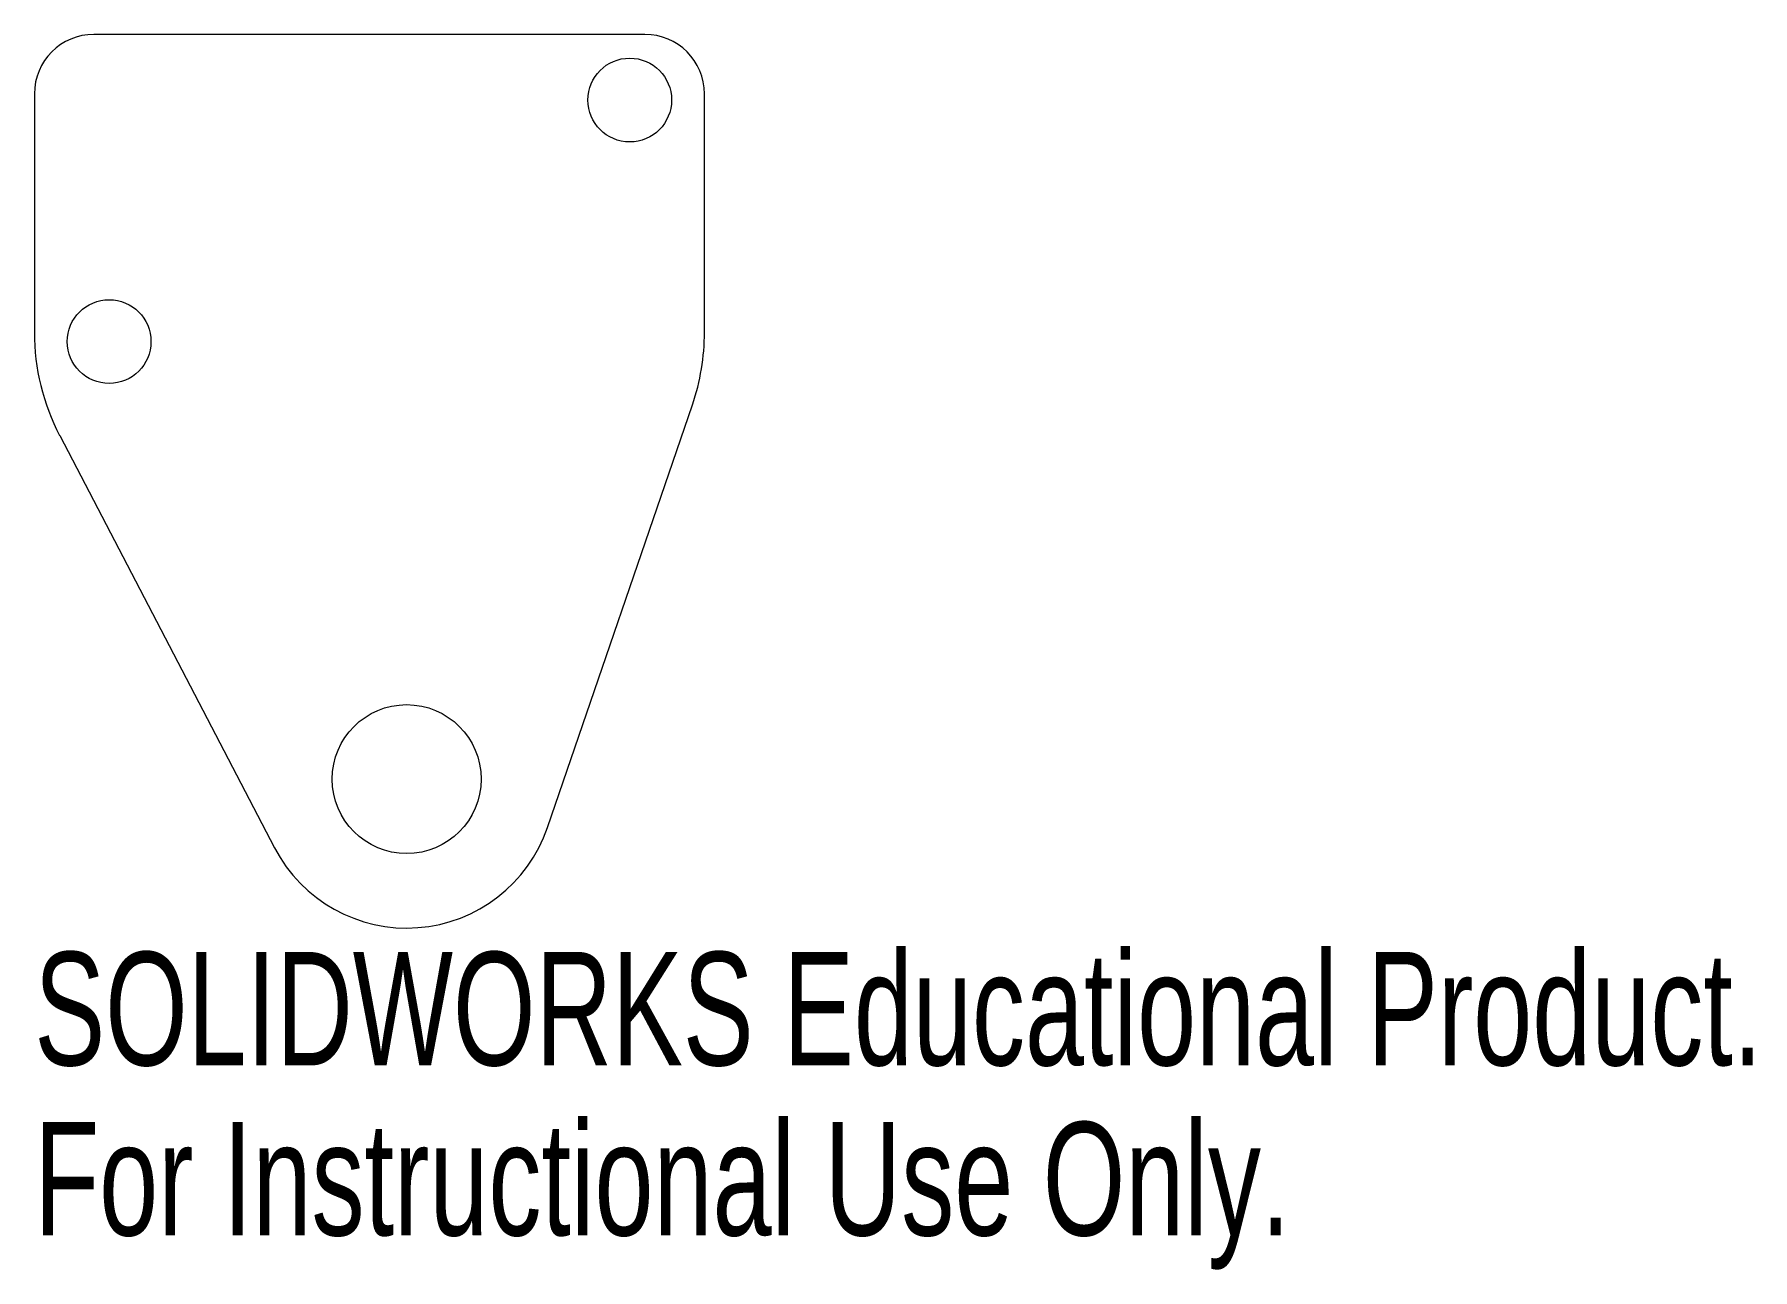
# Model space of a CAD drawing. Header units: inches. Extents: x -0.62 to 2.26, y -0.82 to 1.25.
import ezdxf

# ---------------------------------------------------------------- set-up
doc = ezdxf.new("R2010")
doc.units = ezdxf.units.IN
doc.header["$MEASUREMENT"] = 0
doc.styles.add('SLDTEXTSTYLE0', font='TXT', dxfattribs={"width": 0.7})

msp = doc.modelspace()

# ---------------------------------------------------------------- linework, layer by layer
at = {"color": 7, "linetype": 'Continuous', "lineweight": 15}
for p, q in [((0.4, 1.25), (-0.525, 1.25)), ((-0.625, 1.15), (-0.625, 0.75)), ((0.5, 0.75), (0.5, 1.15)), ((0.2365, -0.0811), (0.4797, 0.6284)), ((-0.5825, 0.5767), (-0.2217, -0.1156))]:
    msp.add_line(p, q, dxfattribs=at)
for centre, radius in [((0.3745, 1.1398), 0.0703), ((-0.4995, 0.7343), 0.0703), ((0, 0), 0.125)]:
    msp.add_circle(centre, radius, dxfattribs=at)
for centre, radius, start, end in [((-0.525, 1.15), 0.1, 90, 180), ((0.4, 1.15), 0.1, 0, 90), ((-0.25, 0.75), 0.375, 180, 207.5324), ((0.125, 0.75), 0.375, 341.0754, 0), ((0, 0), 0.25, 207.5324, 341.0754)]:
    msp.add_arc(centre, radius, start, end, dxfattribs=at)

# ---------------------------------------------------------------- texts
at = {"color": 7, "linetype": 'Continuous', "char_height": 0.1903, "attachment_point": 1, "style": 'SLDTEXTSTYLE0'}
for s, insert in [('SOLIDWORKS Educational Product.', (-0.625, -0.2901)), ('For Instructional Use Only.', (-0.625, -0.5756))]:
    msp.add_mtext(s, dxfattribs=dict(at, insert=insert))

doc.saveas('drawing.dxf')
